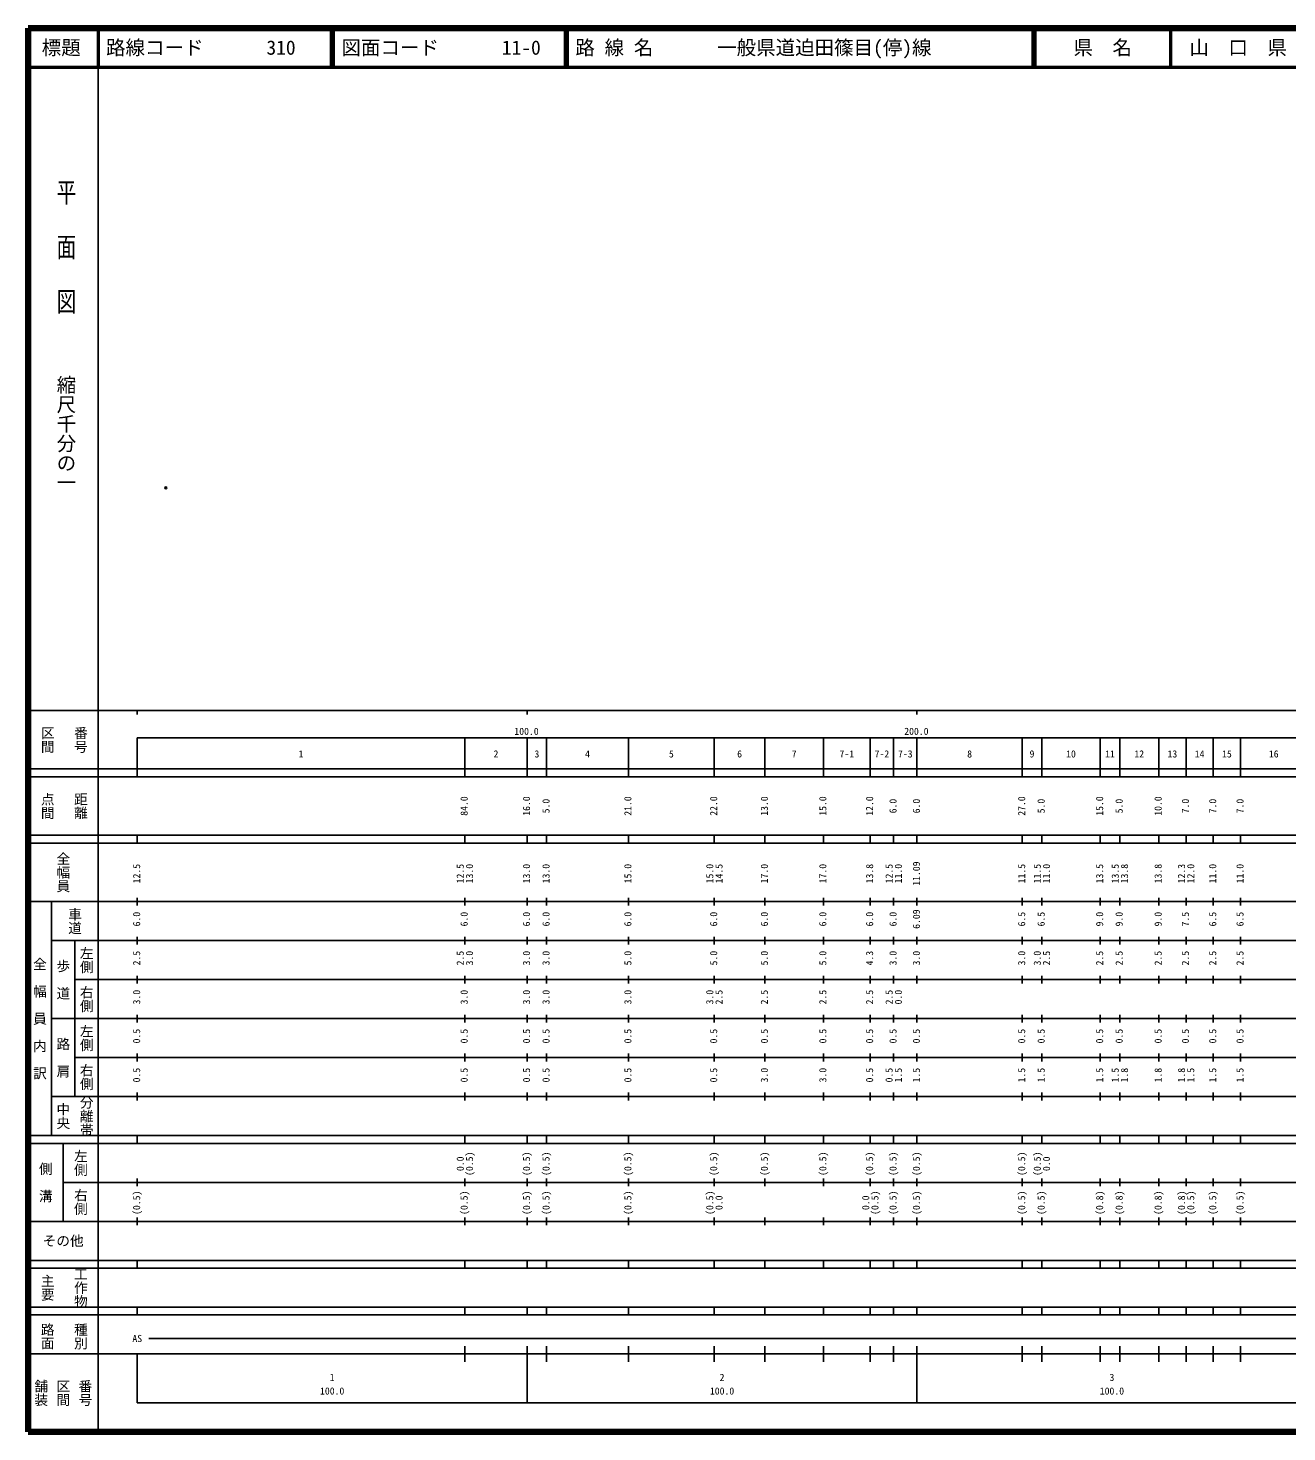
# Model space of a CAD drawing. Units: millimetres on the paper. Extents: x 40 to 680, y 20 to 380.
# Drawn here: x 40 to 362.9, y 20 to 380 of the extents above; entities that cross this region are included whole.
import ezdxf
from ezdxf.enums import TextEntityAlignment as Align

# ---------------------------------------------------------------- set-up
doc = ezdxf.new("R2010")
doc.units = ezdxf.units.MM
doc.header["$PDMODE"] = 32
doc.header["$PDSIZE"] = 0.5
doc.layers.add('M-OTRS', color=6, linetype='Continuous')
doc.layers.add('M-TTL-TXT', color=7, linetype='Continuous')
for name, color, linetype, lineweight in [('M-TTL', 2, 'Continuous', 140), ('M-TTL-BAND', 7, 'Continuous', 25), ('M-TTL-LINE', 7, 'Continuous', 50)]:
    doc.layers.add(name, color=color, linetype=linetype, lineweight=lineweight)
doc.styles.add('@ＭＳ ゴシック', font='')
doc.styles.add('ＭＳ ゴシック', font='')
doc.styles.get('@ＭＳ ゴシック').set_extended_font_data('@MS Gothic')
doc.styles.get('ＭＳ ゴシック').set_extended_font_data('MS Gothic')

msp = doc.modelspace()

# ---------------------------------------------------------------- linework, layer by layer
at = {"layer": 'M-OTRS'}
msp.add_point((75.325, 262.116), dxfattribs=at)
at = {"layer": 'M-TTL'}
for p, q in [((40, 380), (40, 20)), ((680, 380), (40, 380)), ((40, 20), (680, 20))]:
    msp.add_line(p, q, dxfattribs=at)
at = {"layer": 'M-TTL-BAND'}
for p, q in [((58, 370), (58, 20)), ((40, 205), (579, 205)), ((68, 205), (68, 204)), ((168, 205), (168, 204)), ((268, 205), (268, 204)), ((68, 198), (579, 198)), ((68, 198), (68, 188)), ((152, 188), (152, 198)), ((168, 188), (168, 198)), ((173, 188), (173, 198)), ((194, 188), (194, 198)), ((216, 188), (216, 198)), ((229, 188), (229, 198)), ((244, 188), (244, 198)), ((256, 188), (256, 198)), ((262, 188), (262, 198)), ((268, 188), (268, 198)), ((295, 188), (295, 198)), ((300, 188), (300, 198)), ((315, 188), (315, 198)), ((320, 188), (320, 198)), ((330, 188), (330, 198)), ((337, 188), (337, 198)), ((344, 188), (344, 198)), ((351, 188), (351, 198)), ((40, 190), (579, 190)), ((40, 188), (579, 188)), ((40, 173), (579, 173)), ((68, 171), (68, 173)), ((152, 171), (152, 173)), ((168, 171), (168, 173)), ((173, 171), (173, 173)), ((194, 171), (194, 173)), ((216, 171), (216, 173)), ((229, 171), (229, 173)), ((244, 171), (244, 173)), ((256, 171), (256, 173)), ((262, 171), (262, 173)), ((268, 171), (268, 173)), ((295, 171), (295, 173)), ((300, 171), (300, 173)), ((315, 171), (315, 173)), ((320, 171), (320, 173)), ((330, 171), (330, 173)), ((337, 171), (337, 173)), ((344, 171), (344, 173)), ((351, 171), (351, 173)), ((40, 171), (579, 171)), ((40, 156), (579, 156)), ((46, 96), (46, 156)), ((68, 155), (68, 157)), ((152, 155), (152, 157)), ((168, 155), (168, 157)), ((173, 155), (173, 157)), ((194, 155), (194, 157)), ((216, 155), (216, 157)), ((229, 155), (229, 157)), ((244, 155), (244, 157)), ((256, 155), (256, 157)), ((262, 155), (262, 157)), ((268, 155), (268, 157)), ((295, 155), (295, 157)), ((300, 155), (300, 157)), ((315, 155), (315, 157)), ((320, 155), (320, 157)), ((330, 155), (330, 157)), ((337, 155), (337, 157)), ((344, 155), (344, 157)), ((351, 155), (351, 157)), ((46, 146), (579, 146)), ((52, 146), (52, 106)), ((68, 145), (68, 147)), ((152, 145), (152, 147)), ((168, 145), (168, 147)), ((173, 145), (173, 147)), ((194, 145), (194, 147)), ((216, 145), (216, 147)), ((229, 145), (229, 147)), ((244, 145), (244, 147)), ((256, 145), (256, 147)), ((262, 145), (262, 147)), ((268, 145), (268, 147)), ((295, 145), (295, 147)), ((300, 145), (300, 147)), ((315, 145), (315, 147)), ((320, 145), (320, 147)), ((330, 145), (330, 147)), ((337, 145), (337, 147)), ((344, 145), (344, 147)), ((351, 145), (351, 147)), ((68, 135), (68, 137)), ((152, 135), (152, 137)), ((168, 135), (168, 137)), ((173, 135), (173, 137)), ((194, 135), (194, 137)), ((216, 135), (216, 137)), ((229, 135), (229, 137)), ((244, 135), (244, 137)), ((256, 135), (256, 137)), ((262, 135), (262, 137)), ((268, 135), (268, 137)), ((295, 135), (295, 137)), ((300, 135), (300, 137)), ((315, 135), (315, 137)), ((320, 135), (320, 137)), ((330, 135), (330, 137)), ((337, 135), (337, 137)), ((344, 135), (344, 137)), ((351, 135), (351, 137)), ((52, 136), (579, 136)), ((46, 126), (579, 126)), ((68, 125), (68, 127)), ((152, 125), (152, 127)), ((168, 125), (168, 127)), ((173, 125), (173, 127)), ((194, 125), (194, 127)), ((216, 125), (216, 127)), ((229, 125), (229, 127)), ((244, 125), (244, 127)), ((256, 125), (256, 127)), ((262, 125), (262, 127)), ((268, 125), (268, 127)), ((295, 125), (295, 127)), ((300, 125), (300, 127)), ((315, 125), (315, 127)), ((320, 125), (320, 127)), ((330, 125), (330, 127)), ((337, 125), (337, 127)), ((344, 125), (344, 127)), ((351, 125), (351, 127)), ((52, 116), (579, 116)), ((68, 115), (68, 117)), ((152, 115), (152, 117)), ((168, 115), (168, 117)), ((173, 115), (173, 117)), ((194, 115), (194, 117)), ((216, 115), (216, 117)), ((229, 115), (229, 117)), ((244, 115), (244, 117)), ((256, 115), (256, 117)), ((262, 115), (262, 117)), ((268, 115), (268, 117)), ((295, 115), (295, 117)), ((300, 115), (300, 117)), ((315, 115), (315, 117)), ((320, 115), (320, 117)), ((330, 115), (330, 117)), ((337, 115), (337, 117)), ((344, 115), (344, 117)), ((351, 115), (351, 117)), ((46, 106), (579, 106)), ((68, 105), (68, 107)), ((152, 105), (152, 107)), ((168, 105), (168, 107)), ((173, 105), (173, 107)), ((194, 105), (194, 107)), ((216, 105), (216, 107)), ((229, 105), (229, 107)), ((244, 105), (244, 107)), ((256, 105), (256, 107)), ((262, 105), (262, 107)), ((268, 105), (268, 107)), ((295, 105), (295, 107)), ((300, 105), (300, 107)), ((315, 105), (315, 107)), ((320, 105), (320, 107)), ((330, 105), (330, 107)), ((337, 105), (337, 107)), ((344, 105), (344, 107)), ((351, 105), (351, 107)), ((40, 96), (579, 96)), ((40, 94), (579, 94)), ((49, 94), (49, 74)), ((68, 94), (68, 96)), ((152, 94), (152, 96)), ((168, 94), (168, 96)), ((173, 94), (173, 96)), ((194, 94), (194, 96)), ((216, 94), (216, 96)), ((229, 94), (229, 96)), ((244, 94), (244, 96)), ((256, 94), (256, 96)), ((262, 94), (262, 96)), ((268, 94), (268, 96)), ((295, 94), (295, 96)), ((300, 94), (300, 96)), ((315, 94), (315, 96)), ((320, 94), (320, 96)), ((330, 94), (330, 96)), ((337, 94), (337, 96)), ((344, 94), (344, 96)), ((351, 94), (351, 96)), ((49, 84), (579, 84)), ((68, 83), (68, 85)), ((152, 83), (152, 85)), ((168, 83), (168, 85)), ((173, 83), (173, 85)), ((194, 83), (194, 85)), ((216, 83), (216, 85)), ((229, 83), (229, 85)), ((244, 83), (244, 85)), ((256, 83), (256, 85)), ((262, 83), (262, 85)), ((268, 83), (268, 85)), ((295, 83), (295, 85)), ((300, 83), (300, 85)), ((315, 83), (315, 85)), ((320, 83), (320, 85)), ((330, 83), (330, 85)), ((337, 83), (337, 85)), ((344, 83), (344, 85)), ((351, 83), (351, 85)), ((40, 74), (579, 74)), ((68, 73), (68, 75)), ((152, 73), (152, 75)), ((168, 73), (168, 75)), ((173, 73), (173, 75)), ((194, 73), (194, 75)), ((216, 73), (216, 75)), ((229, 73), (229, 75)), ((244, 73), (244, 75)), ((256, 73), (256, 75)), ((262, 73), (262, 75)), ((268, 73), (268, 75)), ((295, 73), (295, 75)), ((300, 73), (300, 75)), ((315, 73), (315, 75)), ((320, 73), (320, 75)), ((330, 73), (330, 75)), ((337, 73), (337, 75)), ((344, 73), (344, 75)), ((351, 73), (351, 75)), ((40, 64), (579, 64)), ((40, 62), (579, 62)), ((68, 62), (68, 64)), ((152, 62), (152, 64)), ((168, 62), (168, 64)), ((173, 62), (173, 64)), ((194, 62), (194, 64)), ((216, 62), (216, 64)), ((229, 62), (229, 64)), ((244, 62), (244, 64)), ((256, 62), (256, 64)), ((262, 62), (262, 64)), ((268, 62), (268, 64)), ((295, 62), (295, 64)), ((300, 62), (300, 64)), ((315, 62), (315, 64)), ((320, 62), (320, 64)), ((330, 62), (330, 64)), ((337, 62), (337, 64)), ((344, 62), (344, 64)), ((351, 62), (351, 64)), ((40, 52), (579, 52)), ((68, 50), (68, 52)), ((152, 50), (152, 52)), ((168, 50), (168, 52)), ((173, 50), (173, 52)), ((194, 50), (194, 52)), ((216, 50), (216, 52)), ((229, 50), (229, 52)), ((244, 50), (244, 52)), ((256, 50), (256, 52)), ((262, 50), (262, 52)), ((268, 50), (268, 52)), ((295, 50), (295, 52)), ((300, 50), (300, 52)), ((315, 50), (315, 52)), ((320, 50), (320, 52)), ((330, 50), (330, 52)), ((337, 50), (337, 52)), ((344, 50), (344, 52)), ((351, 50), (351, 52)), ((40, 50), (579, 50)), ((71, 44), (552, 44)), ((40, 40), (579, 40)), ((68, 40), (68, 27.5)), ((152, 38), (152, 42)), ((168, 27.5), (168, 42)), ((173, 38), (173, 42)), ((194, 38), (194, 42)), ((216, 38), (216, 42)), ((229, 38), (229, 42)), ((244, 38), (244, 42)), ((256, 38), (256, 42)), ((262, 38), (262, 42)), ((268, 27.5), (268, 42)), ((295, 38), (295, 42)), ((300, 38), (300, 42)), ((315, 38), (315, 42)), ((320, 38), (320, 42)), ((330, 38), (330, 42)), ((337, 38), (337, 42)), ((344, 38), (344, 42)), ((351, 38), (351, 42)), ((68, 27.5), (579, 27.5))]:
    msp.add_line(p, q, dxfattribs=at)
at = {"layer": 'M-TTL-LINE'}
for p, q in [((58, 380), (58, 370)), ((117.75, 380), (117.75, 370)), ((118.25, 380), (118.25, 370)), ((177.75, 380), (177.75, 370)), ((178.25, 380), (178.25, 370)), ((297.75, 380), (297.75, 370)), ((298.25, 380), (298.25, 370)), ((333, 380), (333, 370)), ((40, 370), (680, 370))]:
    msp.add_line(p, q, dxfattribs=at)

# ---------------------------------------------------------------- texts
at = {"layer": 'M-TTL-BAND', "style": '@ＭＳ ゴシック', "width": 1.4}
msp.add_text('平  面  図', height=3.666, rotation=270, dxfattribs=at).set_placement((49.777, 306.475), align=Align.MIDDLE_RIGHT)
at = {"layer": 'M-TTL-BAND', "style": '@ＭＳ ゴシック'}
msp.add_text('縮尺千分の一', height=3.666, rotation=270, dxfattribs=at).set_placement((49.777, 261.03), align=Align.MIDDLE_RIGHT)
for s, p in [('区間', (45, 197.5)), ('番号', (53.5, 197.5)), ('点間', (45, 180.5)), ('距離', (53.5, 180.5)), ('全幅員', (49, 163.5)), ('車道', (52, 151)), ('左側', (55, 141)), ('全\u3000幅\u3000員\u3000内\u3000訳', (43, 126)), ('歩\u3000道', (49, 136)), ('右側', (55, 131)), ('左側', (55, 121)), ('路\u3000肩', (49, 116)), ('右側', (55, 111)), ('分離帯', (55, 101)), ('中央', (49, 101)), ('左側', (53.5, 89)), ('側\u3000溝', (44.5, 84)), ('右側', (53.5, 79)), ('工作物', (53.5, 57)), ('主要', (45, 57)), ('路面', (45, 44.5)), ('種別', (53.5, 44.5)), ('舗装', (43.333, 30)), ('区間', (49, 30)), ('番号', (54.667, 30))]:
    msp.add_text(s, height=2.566, rotation=270, dxfattribs=at).set_placement(p, align=Align.MIDDLE_CENTER)
at = {"layer": 'M-TTL-BAND', "style": 'ＭＳ ゴシック'}
for s, p in [('100.0', (167.844, 198.195)), ('200.0', (267.844, 198.195)), ('1', (110, 192.405)), ('2', (160, 192.405)), ('3', (170.5, 192.405)), ('4', (183.5, 192.405)), ('5', (205, 192.405)), ('6', (222.5, 192.405)), ('7', (236.5, 192.405)), ('7-1', (250, 192.405)), ('7-2', (259, 192.405)), ('7-3', (265, 192.405)), ('8', (281.5, 192.405)), ('9', (297.5, 192.405)), ('10', (307.5, 192.405)), ('11', (317.5, 192.405)), ('12', (325, 192.405)), ('13', (333.5, 192.405)), ('14', (340.5, 192.405)), ('15', (347.5, 192.405)), ('16', (359.5, 192.405)), ('AS', (68, 42.5)), ('1', (118, 32.523)), ('2', (218, 32.523)), ('3', (318, 32.523)), ('100.0', (118, 29.033)), ('100.0', (218, 29.033)), ('100.0', (318, 29.033))]:
    msp.add_text(s, height=1.833, dxfattribs=at).set_placement(p, align=Align.BOTTOM_CENTER)
for s, p in [('84.0', (153.302, 180.5)), ('16.0', (169.302, 180.5)), ('5.0', (174.302, 180.5)), ('21.0', (195.302, 180.5)), ('22.0', (217.302, 180.5)), ('13.0', (230.302, 180.5)), ('15.0', (245.302, 180.5)), ('12.0', (257.302, 180.5)), ('6.0', (263.302, 180.5)), ('6.0', (269.302, 180.5)), ('27.0', (296.302, 180.5)), ('5.0', (301.302, 180.5)), ('15.0', (316.302, 180.5)), ('5.0', (321.302, 180.5)), ('10.0', (331.302, 180.5)), ('7.0', (338.302, 180.5)), ('7.0', (345.302, 180.5)), ('7.0', (352.302, 180.5)), ('11.09', (269.302, 163.174)), ('12.5', (69.302, 163.174)), ('12.5', (152.302, 163.174)), ('13.0', (154.672, 163.174)), ('13.0', (169.302, 163.174)), ('13.0', (174.302, 163.174)), ('15.0', (195.302, 163.174)), ('15.0', (216.302, 163.174)), ('14.5', (218.672, 163.174)), ('17.0', (230.302, 163.174)), ('17.0', (245.302, 163.174)), ('13.8', (257.302, 163.174)), ('12.5', (262.302, 163.174)), ('11.0', (264.672, 163.174)), ('11.5', (296.302, 163.174)), ('11.5', (300.302, 163.174)), ('11.0', (302.672, 163.174)), ('13.5', (316.302, 163.174)), ('13.5', (320.302, 163.174)), ('13.8', (322.672, 163.174)), ('13.8', (331.302, 163.174)), ('12.3', (337.302, 163.174)), ('12.0', (339.672, 163.174)), ('11.0', (345.302, 163.174)), ('11.0', (352.302, 163.174)), ('6.0', (69.302, 151.5)), ('6.0', (153.302, 151.5)), ('6.0', (169.302, 151.5)), ('6.0', (174.302, 151.5)), ('6.0', (195.302, 151.5)), ('6.0', (217.302, 151.5)), ('6.0', (230.302, 151.5)), ('6.0', (245.302, 151.5)), ('6.0', (257.302, 151.5)), ('6.0', (263.302, 151.5)), ('6.09', (269.302, 151.5)), ('6.5', (296.302, 151.5)), ('6.5', (301.302, 151.5)), ('9.0', (316.302, 151.5)), ('9.0', (321.302, 151.5)), ('9.0', (331.302, 151.5)), ('7.5', (338.302, 151.5)), ('6.5', (345.302, 151.5)), ('6.5', (352.302, 151.5)), ('2.5', (69.302, 141.5)), ('2.5', (152.302, 141.5)), ('3.0', (154.672, 141.5)), ('3.0', (169.302, 141.5)), ('3.0', (174.302, 141.5)), ('5.0', (195.302, 141.5)), ('5.0', (217.302, 141.5)), ('5.0', (230.302, 141.5)), ('5.0', (245.302, 141.5)), ('4.3', (257.302, 141.5)), ('3.0', (263.302, 141.5)), ('3.0', (269.302, 141.5)), ('3.0', (296.302, 141.5)), ('3.0', (300.302, 141.5)), ('2.5', (302.672, 141.5)), ('2.5', (316.302, 141.5)), ('2.5', (321.302, 141.5)), ('2.5', (331.302, 141.5)), ('2.5', (338.302, 141.5)), ('2.5', (345.302, 141.5)), ('2.5', (352.302, 141.5)), ('3.0', (69.302, 131.5)), ('3.0', (153.302, 131.5)), ('3.0', (169.302, 131.5)), ('3.0', (174.302, 131.5)), ('3.0', (195.302, 131.5)), ('3.0', (216.302, 131.5)), ('2.5', (218.672, 131.5)), ('2.5', (230.302, 131.5)), ('2.5', (245.302, 131.5)), ('2.5', (257.302, 131.5)), ('2.5', (262.302, 131.5)), ('0.0', (264.672, 131.5)), ('0.5', (69.302, 121.5)), ('0.5', (153.302, 121.5)), ('0.5', (169.302, 121.5)), ('0.5', (174.302, 121.5)), ('0.5', (195.302, 121.5)), ('0.5', (217.302, 121.5)), ('0.5', (230.302, 121.5)), ('0.5', (245.302, 121.5)), ('0.5', (257.302, 121.5)), ('0.5', (263.302, 121.5)), ('0.5', (269.302, 121.5)), ('0.5', (296.302, 121.5)), ('0.5', (301.302, 121.5)), ('0.5', (316.302, 121.5)), ('0.5', (321.302, 121.5)), ('0.5', (331.302, 121.5)), ('0.5', (338.302, 121.5)), ('0.5', (345.302, 121.5)), ('0.5', (352.302, 121.5)), ('0.5', (69.302, 111.5)), ('0.5', (153.302, 111.5)), ('0.5', (169.302, 111.5)), ('0.5', (174.302, 111.5)), ('0.5', (195.302, 111.5)), ('0.5', (217.302, 111.5)), ('3.0', (230.302, 111.5)), ('3.0', (245.302, 111.5)), ('0.5', (257.302, 111.5)), ('0.5', (262.302, 111.5)), ('1.5', (264.672, 111.5)), ('1.5', (269.302, 111.5)), ('1.5', (296.302, 111.5)), ('1.5', (301.302, 111.5)), ('1.5', (316.302, 111.5)), ('1.5', (320.302, 111.5)), ('1.8', (322.672, 111.5)), ('1.8', (331.302, 111.5)), ('1.8', (337.302, 111.5)), ('1.5', (339.672, 111.5)), ('1.5', (345.302, 111.5)), ('1.5', (352.302, 111.5)), ('0.0', (152.302, 88.764)), ('(0.5)', (154.672, 88.764)), ('(0.5)', (169.302, 88.764)), ('(0.5)', (174.302, 88.764)), ('(0.5)', (195.302, 88.764)), ('(0.5)', (217.302, 88.764)), ('(0.5)', (230.302, 88.764)), ('(0.5)', (245.302, 88.764)), ('(0.5)', (257.302, 88.764)), ('(0.5)', (263.302, 88.764)), ('(0.5)', (269.302, 88.764)), ('(0.5)', (296.302, 88.764)), ('(0.5)', (300.302, 88.764)), ('0.0', (302.672, 88.764)), ('(0.5)', (69.302, 78.764)), ('(0.5)', (153.302, 78.764)), ('(0.5)', (169.302, 78.764)), ('(0.5)', (174.302, 78.764)), ('(0.5)', (195.302, 78.764)), ('(0.5)', (216.302, 78.764)), ('0.0', (218.672, 78.764)), ('0.0', (256.302, 78.764)), ('(0.5)', (258.672, 78.764)), ('(0.5)', (263.302, 78.764)), ('(0.5)', (269.302, 78.764)), ('(0.5)', (296.302, 78.764)), ('(0.5)', (301.302, 78.764)), ('(0.8)', (316.302, 78.764)), ('(0.8)', (321.302, 78.764)), ('(0.8)', (331.302, 78.764)), ('(0.8)', (337.302, 78.764)), ('(0.5)', (339.672, 78.764)), ('(0.5)', (345.302, 78.764)), ('(0.5)', (352.302, 78.764))]:
    msp.add_text(s, height=1.833, rotation=90, dxfattribs=at).set_placement(p, align=Align.BOTTOM_CENTER)
msp.add_text('その他', height=2.566, dxfattribs=at).set_placement((49, 69), align=Align.MIDDLE_CENTER)
at = {"layer": 'M-TTL-TXT', "style": 'ＭＳ ゴシック'}
for s, p in [('標題', (48.5, 375)), ('県\u3000名', (315.625, 375)), ('山\u3000口\u3000県', (350.375, 375))]:
    msp.add_text(s, height=3.666, dxfattribs=at).set_placement(p, align=Align.MIDDLE_CENTER)
for s, p in [('路線コード', (60, 375)), ('310', (101.142, 375)), ('図面コード', (120.38, 375)), ('11-0', (161.521, 375)), ('路 線 名', (180.38, 375)), ('一般県道迫田篠目(停)線', (216.734, 375))]:
    msp.add_text(s, height=3.666, dxfattribs=at).set_placement(p, align=Align.MIDDLE_LEFT)

doc.saveas('drawing.dxf')
